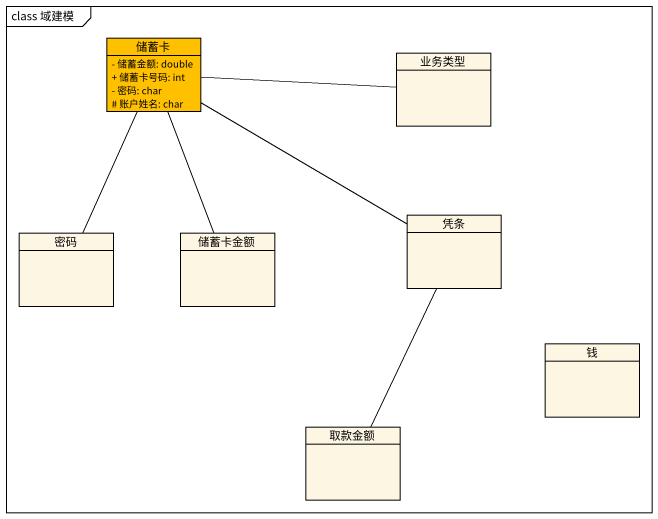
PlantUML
@startuml
mainframe class 域建模
hide circle
hide empty members
skinparam classAttributeIconSize 0
class 储蓄卡 #FFC000 {
  - 储蓄金额: double
  + 储蓄卡号码: int
  - 密码: char
  # 账户姓名: char
}
class 业务类型
class 密码
class 储蓄卡金额
class 凭条
class 钱
class 取款金额
储蓄卡 -right- 业务类型
储蓄卡 -- 储蓄卡金额
储蓄卡 -right- 凭条
密码 -up- 储蓄卡
凭条 -- 取款金额
@enduml
